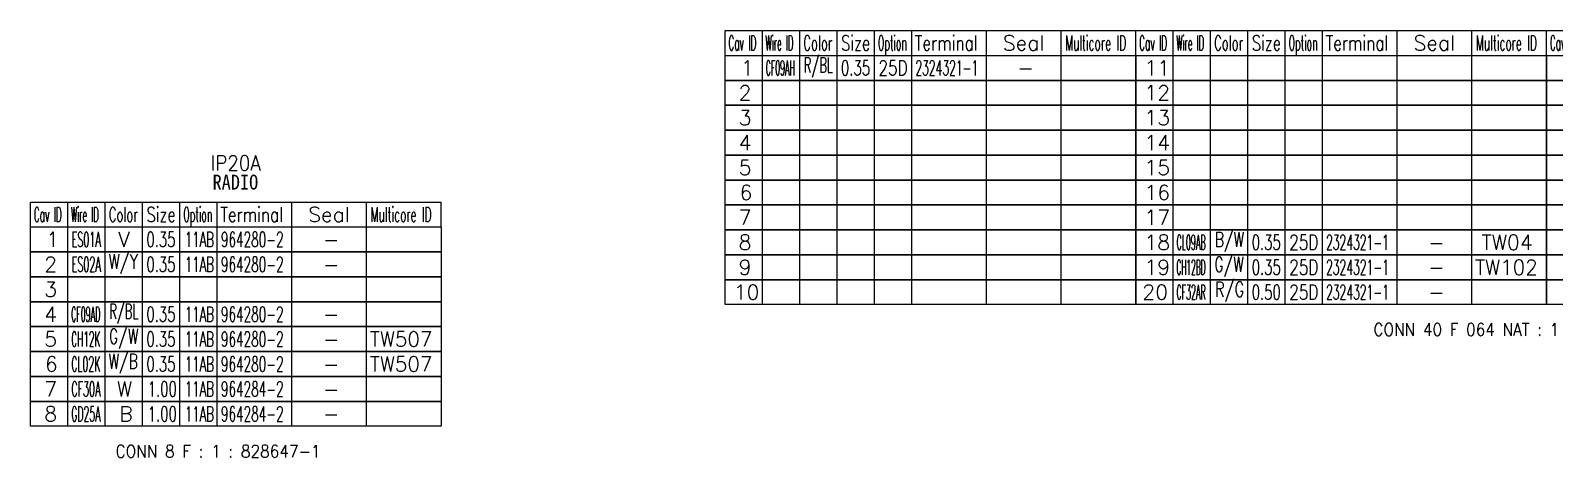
# Model space of a CAD drawing. Header units: inches. Extents: x 47316 to 59086, y 3141 to 11743.
# Drawn here: x 53766.8 to 54072.9, y 8419.6 to 8505.3 of the extents above; entities that cross this region are included whole.
import ezdxf

# ---------------------------------------------------------------- set-up
doc = ezdxf.new("R2010")
doc.units = ezdxf.units.IN
doc.header["$MEASUREMENT"] = 0
doc.styles.get("Standard").update_dxf_attribs({"font": ''})
doc.styles.get('Standard').set_extended_font_data('SimSun')

msp = doc.modelspace()

# ---------------------------------------------------------------- linework, layer by layer
at = {"color": 0, "linetype": 'Continuous', "lineweight": -2}
for p, q in [((53906.31, 8505.32), (54236.31, 8505.32)), ((53906.31, 8500.32), (53906.31, 8505.32)), ((53906.31, 8500.32), (54236.31, 8500.32)), ((53766.81, 8470.9), (53849.31, 8470.9)), ((53766.81, 8465.9), (53766.81, 8470.9)), ((53766.81, 8465.9), (53849.31, 8465.9))]:
    msp.add_line(p, q, dxfattribs=at)
at = {"color": 7, "linetype": 'Continuous', "lineweight": 15}
for p, q in [((53913.81, 8500.32), (53913.81, 8505.32)), ((53921.31, 8500.32), (53921.31, 8505.32)), ((53928.81, 8500.32), (53928.81, 8505.32)), ((53936.31, 8500.32), (53936.31, 8505.32)), ((53943.81, 8500.32), (53943.81, 8505.32)), ((53958.81, 8500.32), (53958.81, 8505.32)), ((53973.81, 8500.32), (53973.81, 8505.32)), ((53988.81, 8500.32), (53988.81, 8505.32)), ((53996.31, 8500.32), (53996.31, 8505.32)), ((54003.81, 8500.32), (54003.81, 8505.32)), ((54011.31, 8500.32), (54011.31, 8505.32)), ((54018.81, 8500.32), (54018.81, 8505.32)), ((54026.31, 8500.32), (54026.31, 8505.32)), ((54041.31, 8500.32), (54041.31, 8505.32)), ((54056.31, 8500.32), (54056.31, 8505.32)), ((54071.31, 8500.32), (54071.31, 8505.32)), ((53774.31, 8465.9), (53774.31, 8470.9)), ((53781.81, 8465.9), (53781.81, 8470.9)), ((53789.31, 8465.9), (53789.31, 8470.9)), ((53796.81, 8465.9), (53796.81, 8470.9)), ((53804.31, 8465.9), (53804.31, 8470.9)), ((53819.31, 8465.9), (53819.31, 8470.9)), ((53834.31, 8465.9), (53834.31, 8470.9)), ((53849.31, 8465.9), (53849.31, 8470.9))]:
    msp.add_line(p, q, dxfattribs=at)
at = {"color": 102, "linetype": 'Continuous', "lineweight": 15}
for p, q in [((53913.81, 8495.32), (53913.81, 8500.32)), ((53921.31, 8495.32), (53921.31, 8500.32)), ((53928.81, 8495.32), (53928.81, 8500.32)), ((53936.31, 8495.32), (53936.31, 8500.32)), ((53943.81, 8495.32), (53943.81, 8500.32)), ((53958.81, 8495.32), (53958.81, 8500.32)), ((53973.81, 8495.32), (53973.81, 8500.32)), ((53996.31, 8495.32), (53996.31, 8500.32)), ((54003.81, 8495.32), (54003.81, 8500.32)), ((54011.31, 8495.32), (54011.31, 8500.32)), ((54018.81, 8495.32), (54018.81, 8500.32)), ((54026.31, 8495.32), (54026.31, 8500.32)), ((54041.31, 8495.32), (54041.31, 8500.32)), ((54056.31, 8495.32), (54056.31, 8500.32)), ((53913.81, 8490.32), (53913.81, 8495.32)), ((53921.31, 8490.32), (53921.31, 8495.32)), ((53928.81, 8490.32), (53928.81, 8495.32)), ((53936.31, 8490.32), (53936.31, 8495.32)), ((53943.81, 8490.32), (53943.81, 8495.32)), ((53958.81, 8490.32), (53958.81, 8495.32)), ((53973.81, 8490.32), (53973.81, 8495.32)), ((53996.31, 8490.32), (53996.31, 8495.32)), ((54003.81, 8490.32), (54003.81, 8495.32)), ((54011.31, 8490.32), (54011.31, 8495.32)), ((54018.81, 8490.32), (54018.81, 8495.32)), ((54026.31, 8490.32), (54026.31, 8495.32)), ((54041.31, 8490.32), (54041.31, 8495.32)), ((54056.31, 8490.32), (54056.31, 8495.32)), ((53913.81, 8485.32), (53913.81, 8490.32)), ((53921.31, 8485.32), (53921.31, 8490.32)), ((53928.81, 8485.32), (53928.81, 8490.32)), ((53936.31, 8485.32), (53936.31, 8490.32)), ((53943.81, 8485.32), (53943.81, 8490.32)), ((53958.81, 8485.32), (53958.81, 8490.32)), ((53973.81, 8485.32), (53973.81, 8490.32)), ((53996.31, 8485.32), (53996.31, 8490.32)), ((54003.81, 8485.32), (54003.81, 8490.32)), ((54011.31, 8485.32), (54011.31, 8490.32)), ((54018.81, 8485.32), (54018.81, 8490.32)), ((54026.31, 8485.32), (54026.31, 8490.32)), ((54041.31, 8485.32), (54041.31, 8490.32)), ((54056.31, 8485.32), (54056.31, 8490.32)), ((53913.81, 8480.32), (53913.81, 8485.32)), ((53921.31, 8480.32), (53921.31, 8485.32)), ((53928.81, 8480.32), (53928.81, 8485.32)), ((53936.31, 8480.32), (53936.31, 8485.32)), ((53943.81, 8480.32), (53943.81, 8485.32)), ((53958.81, 8480.32), (53958.81, 8485.32)), ((53973.81, 8480.32), (53973.81, 8485.32)), ((53996.31, 8480.32), (53996.31, 8485.32)), ((54003.81, 8480.32), (54003.81, 8485.32)), ((54011.31, 8480.32), (54011.31, 8485.32)), ((54018.81, 8480.32), (54018.81, 8485.32)), ((54026.31, 8480.32), (54026.31, 8485.32)), ((54041.31, 8480.32), (54041.31, 8485.32)), ((54056.31, 8480.32), (54056.31, 8485.32)), ((53913.81, 8475.32), (53913.81, 8480.32)), ((53921.31, 8475.32), (53921.31, 8480.32)), ((53928.81, 8475.32), (53928.81, 8480.32)), ((53936.31, 8475.32), (53936.31, 8480.32)), ((53943.81, 8475.32), (53943.81, 8480.32)), ((53958.81, 8475.32), (53958.81, 8480.32)), ((53973.81, 8475.32), (53973.81, 8480.32)), ((53996.31, 8475.32), (53996.31, 8480.32)), ((54003.81, 8475.32), (54003.81, 8480.32)), ((54011.31, 8475.32), (54011.31, 8480.32)), ((54018.81, 8475.32), (54018.81, 8480.32)), ((54026.31, 8475.32), (54026.31, 8480.32)), ((54041.31, 8475.32), (54041.31, 8480.32)), ((54056.31, 8475.32), (54056.31, 8480.32)), ((53913.81, 8470.32), (53913.81, 8475.32)), ((53921.31, 8470.32), (53921.31, 8475.32)), ((53928.81, 8470.32), (53928.81, 8475.32)), ((53936.31, 8470.32), (53936.31, 8475.32)), ((53943.81, 8470.32), (53943.81, 8475.32)), ((53958.81, 8470.32), (53958.81, 8475.32)), ((53973.81, 8470.32), (53973.81, 8475.32)), ((53996.31, 8470.32), (53996.31, 8475.32)), ((54003.81, 8470.32), (54003.81, 8475.32)), ((54011.31, 8470.32), (54011.31, 8475.32)), ((54018.81, 8470.32), (54018.81, 8475.32)), ((54026.31, 8470.32), (54026.31, 8475.32)), ((54041.31, 8470.32), (54041.31, 8475.32)), ((54056.31, 8470.32), (54056.31, 8475.32)), ((53913.81, 8465.32), (53913.81, 8470.32)), ((53921.31, 8465.32), (53921.31, 8470.32)), ((53928.81, 8465.32), (53928.81, 8470.32)), ((53936.31, 8465.32), (53936.31, 8470.32)), ((53943.81, 8465.32), (53943.81, 8470.32)), ((53958.81, 8465.32), (53958.81, 8470.32)), ((53973.81, 8465.32), (53973.81, 8470.32)), ((53996.31, 8465.32), (53996.31, 8470.32)), ((54003.81, 8465.32), (54003.81, 8470.32)), ((54011.31, 8465.32), (54011.31, 8470.32)), ((54018.81, 8465.32), (54018.81, 8470.32)), ((54026.31, 8465.32), (54026.31, 8470.32)), ((54041.31, 8465.32), (54041.31, 8470.32)), ((54056.31, 8465.32), (54056.31, 8470.32)), ((53774.31, 8460.9), (53774.31, 8465.9)), ((53781.81, 8460.9), (53781.81, 8465.9)), ((53789.31, 8460.9), (53789.31, 8465.9)), ((53796.81, 8460.9), (53796.81, 8465.9)), ((53804.31, 8460.9), (53804.31, 8465.9)), ((53819.31, 8460.9), (53819.31, 8465.9)), ((53834.31, 8460.9), (53834.31, 8465.9)), ((53913.81, 8460.32), (53913.81, 8465.32)), ((53921.31, 8460.32), (53921.31, 8465.32)), ((53928.81, 8460.32), (53928.81, 8465.32)), ((53936.31, 8460.32), (53936.31, 8465.32)), ((53943.81, 8460.32), (53943.81, 8465.32)), ((53958.81, 8460.32), (53958.81, 8465.32)), ((53973.81, 8460.32), (53973.81, 8465.32)), ((53996.31, 8460.32), (53996.31, 8465.32)), ((54003.81, 8460.32), (54003.81, 8465.32)), ((54011.31, 8460.32), (54011.31, 8465.32)), ((54018.81, 8460.32), (54018.81, 8465.32)), ((54026.31, 8460.32), (54026.31, 8465.32)), ((54041.31, 8460.32), (54041.31, 8465.32)), ((54056.31, 8460.32), (54056.31, 8465.32)), ((53774.31, 8455.9), (53774.31, 8460.9)), ((53781.81, 8455.9), (53781.81, 8460.9)), ((53789.31, 8455.9), (53789.31, 8460.9)), ((53796.81, 8455.9), (53796.81, 8460.9)), ((53804.31, 8455.9), (53804.31, 8460.9)), ((53819.31, 8455.9), (53819.31, 8460.9)), ((53834.31, 8455.9), (53834.31, 8460.9)), ((53913.81, 8455.32), (53913.81, 8460.32)), ((53921.31, 8455.32), (53921.31, 8460.32)), ((53928.81, 8455.32), (53928.81, 8460.32)), ((53936.31, 8455.32), (53936.31, 8460.32)), ((53943.81, 8455.32), (53943.81, 8460.32)), ((53958.81, 8455.32), (53958.81, 8460.32)), ((53973.81, 8455.32), (53973.81, 8460.32)), ((53996.31, 8455.32), (53996.31, 8460.32)), ((54003.81, 8455.32), (54003.81, 8460.32)), ((54011.31, 8455.32), (54011.31, 8460.32)), ((54018.81, 8455.32), (54018.81, 8460.32)), ((54026.31, 8455.32), (54026.31, 8460.32)), ((54041.31, 8455.32), (54041.31, 8460.32)), ((54056.31, 8455.32), (54056.31, 8460.32)), ((53774.31, 8450.9), (53774.31, 8455.9)), ((53781.81, 8450.9), (53781.81, 8455.9)), ((53789.31, 8450.9), (53789.31, 8455.9)), ((53796.81, 8450.9), (53796.81, 8455.9)), ((53804.31, 8450.9), (53804.31, 8455.9)), ((53819.31, 8450.9), (53819.31, 8455.9)), ((53834.31, 8450.9), (53834.31, 8455.9)), ((53913.81, 8450.32), (53913.81, 8455.32)), ((53921.31, 8450.32), (53921.31, 8455.32)), ((53928.81, 8450.32), (53928.81, 8455.32)), ((53936.31, 8450.32), (53936.31, 8455.32)), ((53943.81, 8450.32), (53943.81, 8455.32)), ((53958.81, 8450.32), (53958.81, 8455.32)), ((53973.81, 8450.32), (53973.81, 8455.32)), ((53996.31, 8450.32), (53996.31, 8455.32)), ((54003.81, 8450.32), (54003.81, 8455.32)), ((54011.31, 8450.32), (54011.31, 8455.32)), ((54018.81, 8450.32), (54018.81, 8455.32)), ((54026.31, 8450.32), (54026.31, 8455.32)), ((54041.31, 8450.32), (54041.31, 8455.32)), ((54056.31, 8450.32), (54056.31, 8455.32)), ((53774.31, 8445.9), (53774.31, 8450.9)), ((53781.81, 8445.9), (53781.81, 8450.9)), ((53789.31, 8445.9), (53789.31, 8450.9)), ((53796.81, 8445.9), (53796.81, 8450.9)), ((53804.31, 8445.9), (53804.31, 8450.9)), ((53819.31, 8445.9), (53819.31, 8450.9)), ((53834.31, 8445.9), (53834.31, 8450.9)), ((53774.31, 8440.9), (53774.31, 8445.9)), ((53781.81, 8440.9), (53781.81, 8445.9)), ((53789.31, 8440.9), (53789.31, 8445.9)), ((53796.81, 8440.9), (53796.81, 8445.9)), ((53804.31, 8440.9), (53804.31, 8445.9)), ((53819.31, 8440.9), (53819.31, 8445.9)), ((53834.31, 8440.9), (53834.31, 8445.9)), ((53774.31, 8435.9), (53774.31, 8440.9)), ((53781.81, 8435.9), (53781.81, 8440.9)), ((53789.31, 8435.9), (53789.31, 8440.9)), ((53796.81, 8435.9), (53796.81, 8440.9)), ((53804.31, 8435.9), (53804.31, 8440.9)), ((53819.31, 8435.9), (53819.31, 8440.9)), ((53834.31, 8435.9), (53834.31, 8440.9)), ((53774.31, 8430.9), (53774.31, 8435.9)), ((53781.81, 8430.9), (53781.81, 8435.9)), ((53789.31, 8430.9), (53789.31, 8435.9)), ((53796.81, 8430.9), (53796.81, 8435.9)), ((53804.31, 8430.9), (53804.31, 8435.9)), ((53819.31, 8430.9), (53819.31, 8435.9)), ((53834.31, 8430.9), (53834.31, 8435.9)), ((53774.31, 8425.9), (53774.31, 8430.9)), ((53781.81, 8425.9), (53781.81, 8430.9)), ((53789.31, 8425.9), (53789.31, 8430.9)), ((53796.81, 8425.9), (53796.81, 8430.9)), ((53804.31, 8425.9), (53804.31, 8430.9)), ((53819.31, 8425.9), (53819.31, 8430.9)), ((53834.31, 8425.9), (53834.31, 8430.9))]:
    msp.add_line(p, q, dxfattribs=at)
at = {"color": 0, "linetype": 'Continuous', "lineweight": -2}
for points in [[(53906.31, 8495.32), (53906.31, 8500.32), (53988.81, 8500.32), (53988.81, 8495.32)], [(53988.81, 8495.32), (53988.81, 8500.32), (54071.31, 8500.32), (54071.31, 8495.32)], [(54071.31, 8495.32), (54071.31, 8500.32), (54153.81, 8500.32), (54153.81, 8495.32)], [(53906.31, 8490.32), (53906.31, 8495.32), (53988.81, 8495.32), (53988.81, 8490.32)], [(53988.81, 8490.32), (53988.81, 8495.32), (54071.31, 8495.32), (54071.31, 8490.32)], [(54071.31, 8490.32), (54071.31, 8495.32), (54153.81, 8495.32), (54153.81, 8490.32)], [(53906.31, 8485.32), (53906.31, 8490.32), (53988.81, 8490.32), (53988.81, 8485.32)], [(53988.81, 8485.32), (53988.81, 8490.32), (54071.31, 8490.32), (54071.31, 8485.32)], [(54071.31, 8485.32), (54071.31, 8490.32), (54153.81, 8490.32), (54153.81, 8485.32)], [(53906.31, 8480.32), (53906.31, 8485.32), (53988.81, 8485.32), (53988.81, 8480.32)], [(53988.81, 8480.32), (53988.81, 8485.32), (54071.31, 8485.32), (54071.31, 8480.32)], [(54071.31, 8480.32), (54071.31, 8485.32), (54153.81, 8485.32), (54153.81, 8480.32)], [(53906.31, 8475.32), (53906.31, 8480.32), (53988.81, 8480.32), (53988.81, 8475.32)], [(53988.81, 8475.32), (53988.81, 8480.32), (54071.31, 8480.32), (54071.31, 8475.32)], [(54071.31, 8475.32), (54071.31, 8480.32), (54153.81, 8480.32), (54153.81, 8475.32)], [(53906.31, 8470.32), (53906.31, 8475.32), (53988.81, 8475.32), (53988.81, 8470.32)], [(53988.81, 8470.32), (53988.81, 8475.32), (54071.31, 8475.32), (54071.31, 8470.32)], [(54071.31, 8470.32), (54071.31, 8475.32), (54153.81, 8475.32), (54153.81, 8470.32)], [(53906.31, 8465.32), (53906.31, 8470.32), (53988.81, 8470.32), (53988.81, 8465.32)], [(53988.81, 8465.32), (53988.81, 8470.32), (54071.31, 8470.32), (54071.31, 8465.32)], [(54071.31, 8465.32), (54071.31, 8470.32), (54153.81, 8470.32), (54153.81, 8465.32)], [(53766.81, 8460.9), (53766.81, 8465.9), (53849.31, 8465.9), (53849.31, 8460.9)], [(53906.31, 8460.32), (53906.31, 8465.32), (53988.81, 8465.32), (53988.81, 8460.32)], [(53988.81, 8460.32), (53988.81, 8465.32), (54071.31, 8465.32), (54071.31, 8460.32)], [(54071.31, 8460.32), (54071.31, 8465.32), (54153.81, 8465.32), (54153.81, 8460.32)], [(53766.81, 8455.9), (53766.81, 8460.9), (53849.31, 8460.9), (53849.31, 8455.9)], [(53906.31, 8455.32), (53906.31, 8460.32), (53988.81, 8460.32), (53988.81, 8455.32)], [(53988.81, 8455.32), (53988.81, 8460.32), (54071.31, 8460.32), (54071.31, 8455.32)], [(54071.31, 8455.32), (54071.31, 8460.32), (54153.81, 8460.32), (54153.81, 8455.32)], [(53766.81, 8450.9), (53766.81, 8455.9), (53849.31, 8455.9), (53849.31, 8450.9)], [(53906.31, 8450.32), (53906.31, 8455.32), (53988.81, 8455.32), (53988.81, 8450.32)], [(53988.81, 8450.32), (53988.81, 8455.32), (54071.31, 8455.32), (54071.31, 8450.32)], [(54071.31, 8450.32), (54071.31, 8455.32), (54153.81, 8455.32), (54153.81, 8450.32)], [(53766.81, 8445.9), (53766.81, 8450.9), (53849.31, 8450.9), (53849.31, 8445.9)], [(53766.81, 8440.9), (53766.81, 8445.9), (53849.31, 8445.9), (53849.31, 8440.9)], [(53766.81, 8435.9), (53766.81, 8440.9), (53849.31, 8440.9), (53849.31, 8435.9)], [(53766.81, 8430.9), (53766.81, 8435.9), (53849.31, 8435.9), (53849.31, 8430.9)], [(53766.81, 8425.9), (53766.81, 8430.9), (53849.31, 8430.9), (53849.31, 8425.9)]]:
    msp.add_lwpolyline(points, close=True, dxfattribs=at)

# ---------------------------------------------------------------- texts
at = {"color": 7, "linetype": 'Continuous', "lineweight": 15, "char_height": 3, "attachment_point": 1}
for s, insert, width in [('\\Fromans.shx;\\W0.4292452830;\\T1.0000000000;\\o\\lCav ID', (53907, 8504.32), 6.5), ('\\Fromans.shx;\\W0.4026548673;\\T1.0000000000;\\o\\lWire ID', (53914.43, 8504.32), 6.5), ('\\Fromans.shx;\\W0.5687500000;\\T1.0000000000;\\o\\lColor', (53922.06, 8504.32), 6.5), ('\\Fromans.shx;\\W0.7222222222;\\T1.0000000000;\\o\\lSize', (53929.62, 8504.32), 6.5), ('\\Fromans.shx;\\W0.4595959596;\\T1.0000000000;\\o\\lOption', (53937.01, 8504.32), 6.5), ('\\Fromans.shx;\\W0.7480916031;\\T1.0000000000;\\o\\lTerminal', (53944.42, 8504.32), 14), ('\\Fromans.shx;\\W1.0000000000;\\T1.0000000000;\\o\\lSeal', (53962.1, 8504.32), 9.2857), ('\\Fromans.shx;\\W0.5185185185;\\T1.0000000000;\\o\\lMulticore ID', (53974.61, 8504.32), 14), ('\\Fromans.shx;\\W0.4292452830;\\T1.0000000000;\\o\\lCav ID', (53989.5, 8504.32), 6.5), ('\\Fromans.shx;\\W0.4026548673;\\T1.0000000000;\\o\\lWire ID', (53996.93, 8504.32), 6.5), ('\\Fromans.shx;\\W0.5687500000;\\T1.0000000000;\\o\\lColor', (54004.56, 8504.32), 6.5), ('\\Fromans.shx;\\W0.7222222222;\\T1.0000000000;\\o\\lSize', (54012.12, 8504.32), 6.5), ('\\Fromans.shx;\\W0.4595959596;\\T1.0000000000;\\o\\lOption', (54019.51, 8504.32), 6.5), ('\\Fromans.shx;\\W0.7480916031;\\T1.0000000000;\\o\\lTerminal', (54026.92, 8504.32), 14), ('\\Fromans.shx;\\W1.0000000000;\\T1.0000000000;\\o\\lSeal', (54044.6, 8504.32), 9.2857), ('\\Fromans.shx;\\W0.5185185185;\\T1.0000000000;\\o\\lMulticore ID', (54057.11, 8504.32), 14), ('\\Fromans.shx;\\W0.4292452830;\\T1.0000000000;\\o\\lCav ID', (54072, 8504.32), 6.5), ('\\Fromans.shx;\\W1.0000000000;\\T1.0000000000;\\o\\l1', (53909.49, 8499.32), 2.8571), ('\\Fromans.shx;\\W1.0000000000;\\T1.0000000000;\\o\\l11', (53990.56, 8499.32), 5.7143), ('\\Fromans.shx;\\W1.0000000000;\\T1.0000000000;\\o\\l2', (53909.06, 8494.32), 2.8571), ('\\Fromans.shx;\\W1.0000000000;\\T1.0000000000;\\o\\l12', (53990.56, 8494.32), 5.7143), ('\\Fromans.shx;\\W1.0000000000;\\T1.0000000000;\\o\\l3', (53909.06, 8489.32), 2.8571), ('\\Fromans.shx;\\W1.0000000000;\\T1.0000000000;\\o\\l13', (53990.56, 8489.32), 5.7143), ('\\Fromans.shx;\\W1.0000000000;\\T1.0000000000;\\o\\l4', (53909.06, 8484.32), 2.8571), ('\\Fromans.shx;\\W1.0000000000;\\T1.0000000000;\\o\\l14', (53990.56, 8484.32), 5.7143), ('\\Fromans.shx;\\W1.0000000000;\\T1.0000000000;\\o\\l5', (53909.06, 8479.32), 2.8571), ('\\Fromans.shx;\\W1.0000000000;\\T1.0000000000;\\o\\l15', (53990.56, 8479.32), 5.7143), ('\\Fromans.shx;\\W1.0000000000;\\T1.0000000000;\\o\\l6', (53909.21, 8474.32), 2.8571), ('\\Fromans.shx;\\W1.0000000000;\\T1.0000000000;\\o\\l16', (53990.56, 8474.32), 5.7143), ('\\Fromans.shx;\\W0.4292452830;\\T1.0000000000;\\o\\lCav ID', (53767.49, 8469.9), 6.5), ('\\Fromans.shx;\\W0.4026548673;\\T1.0000000000;\\o\\lWire ID', (53774.92, 8469.9), 6.5), ('\\Fromans.shx;\\W0.5687500000;\\T1.0000000000;\\o\\lColor', (53782.55, 8469.9), 6.5), ('\\Fromans.shx;\\W0.7222222222;\\T1.0000000000;\\o\\lSize', (53790.12, 8469.9), 6.5), ('\\Fromans.shx;\\W0.4595959596;\\T1.0000000000;\\o\\lOption', (53797.5, 8469.9), 6.5), ('\\Fromans.shx;\\W0.7480916031;\\T1.0000000000;\\o\\lTerminal', (53804.91, 8469.9), 14), ('\\Fromans.shx;\\W1.0000000000;\\T1.0000000000;\\o\\lSeal', (53822.59, 8469.9), 9.2857), ('\\Fromans.shx;\\W0.5185185185;\\T1.0000000000;\\o\\lMulticore ID', (53835.1, 8469.9), 14), ('\\Fromans.shx;\\W1.0000000000;\\T1.0000000000;\\o\\l7', (53909.06, 8469.32), 2.8571), ('\\Fromans.shx;\\W1.0000000000;\\T1.0000000000;\\o\\l17', (53990.56, 8469.32), 5.7143), ('\\Fromans.shx;\\W1.0000000000;\\T1.0000000000;\\o\\l1', (53769.98, 8464.9), 2.8571), ('\\Fromans.shx;\\W1.0000000000;\\T1.0000000000;\\o\\l8', (53909.06, 8464.32), 2.8571), ('\\Fromans.shx;\\W1.0000000000;\\T1.0000000000;\\o\\l18', (53990.56, 8464.32), 5.7143), ('\\Fromans.shx;\\W1.0000000000;\\T1.0000000000;\\o\\l2', (53769.56, 8459.9), 2.8571), ('\\Fromans.shx;\\W1.0000000000;\\T1.0000000000;\\o\\l9', (53909.06, 8459.32), 2.8571), ('\\Fromans.shx;\\W1.0000000000;\\T1.0000000000;\\o\\l19', (53990.56, 8459.32), 5.7143), ('\\Fromans.shx;\\W1.0000000000;\\T1.0000000000;\\o\\l3', (53769.56, 8454.9), 2.8571), ('\\Fromans.shx;\\W1.0000000000;\\T1.0000000000;\\o\\l10', (53908.06, 8454.32), 5.7143), ('\\Fromans.shx;\\W1.0000000000;\\T1.0000000000;\\o\\l20', (53990.14, 8454.32), 5.7143), ('\\Fromans.shx;\\W1.0000000000;\\T1.0000000000;\\o\\l4', (53769.56, 8449.9), 2.8571), ('\\Fromans.shx;\\W1.0000000000;\\T1.0000000000;\\o\\l5', (53769.56, 8444.9), 2.8571), ('\\Fromans.shx;\\W1.0000000000;\\T1.0000000000;\\o\\l6', (53769.7, 8439.9), 2.8571), ('\\Fromans.shx;\\W1.0000000000;\\T1.0000000000;\\o\\l7', (53769.56, 8434.9), 2.8571), ('\\Fromans.shx;\\W1.0000000000;\\T1.0000000000;\\o\\l8', (53769.56, 8429.9), 2.8571)]:
    msp.add_mtext(s, dxfattribs=dict(at, insert=insert, width=width))
at = {"color": 21, "linetype": 'Continuous', "lineweight": 15, "char_height": 3, "attachment_point": 1}
for s, insert, width in [('\\Fromans.shx;\\W0.3823529412;\\T1.0000000000;\\o\\lCF09AH', (53914.48, 8499.32), 6.5), ('\\Fromans.shx;\\W0.6500000000;\\T1.0000000000;\\o\\l0.35', (53929.59, 8499.32), 6.5), ('\\Fromans.shx;\\W0.5268817204;\\T1.0000000000;\\o\\l2324321-1', (53944.54, 8499.32), 14), ('\\Fromans.shx;\\W0.4690721649;\\T1.0000000000;\\o\\lES01A', (53775.07, 8464.9), 6.5), ('\\Fromans.shx;\\W0.6500000000;\\T1.0000000000;\\o\\l0.35', (53790.08, 8464.9), 6.5), ('\\Fromans.shx;\\W0.5903614458;\\T1.0000000000;\\o\\l964280-2', (53805.06, 8464.9), 14), ('\\Fromans.shx;\\W0.3888888889;\\T1.0000000000;\\o\\lCL09AB', (53996.98, 8464.32), 6.5), ('\\Fromans.shx;\\W0.6500000000;\\T1.0000000000;\\o\\l0.35', (54012.09, 8464.32), 6.5), ('\\Fromans.shx;\\W0.5268817204;\\T1.0000000000;\\o\\l2324321-1', (54027.04, 8464.32), 14), ('\\Fromans.shx;\\W1.0000000000;\\T1.0000000000;\\o\\lTW04', (54058.24, 8464.32), 11.4286), ('\\Fromans.shx;\\W0.4690721649;\\T1.0000000000;\\o\\lES02A', (53775.07, 8459.9), 6.5), ('\\Fromans.shx;\\W0.6500000000;\\T1.0000000000;\\o\\l0.35', (53790.08, 8459.9), 6.5), ('\\Fromans.shx;\\W0.5903614458;\\T1.0000000000;\\o\\l964280-2', (53805.06, 8459.9), 14), ('\\Fromans.shx;\\W0.3640000000;\\T1.0000000000;\\o\\lCH12BD', (53996.97, 8459.32), 6.5), ('\\Fromans.shx;\\W0.6500000000;\\T1.0000000000;\\o\\l0.35', (54012.09, 8459.32), 6.5), ('\\Fromans.shx;\\W0.5268817204;\\T1.0000000000;\\o\\l2324321-1', (54027.04, 8459.32), 14), ('\\Fromans.shx;\\W0.9800000000;\\T1.0000000000;\\o\\lTW102', (54056.95, 8459.32), 14), ('\\Fromans.shx;\\W0.3855932203;\\T1.0000000000;\\o\\lCF32AR', (53996.98, 8454.32), 6.5), ('\\Fromans.shx;\\W0.6500000000;\\T1.0000000000;\\o\\l0.50', (54012.09, 8454.32), 6.5), ('\\Fromans.shx;\\W0.5268817204;\\T1.0000000000;\\o\\l2324321-1', (54027.04, 8454.32), 14), ('\\Fromans.shx;\\W0.3855932203;\\T1.0000000000;\\o\\lCF09AD', (53774.97, 8449.9), 6.5), ('\\Fromans.shx;\\W0.6500000000;\\T1.0000000000;\\o\\l0.35', (53790.08, 8449.9), 6.5), ('\\Fromans.shx;\\W0.5903614458;\\T1.0000000000;\\o\\l964280-2', (53805.06, 8449.9), 14), ('\\Fromans.shx;\\W0.4375000000;\\T1.0000000000;\\o\\lCH12K', (53774.99, 8444.9), 6.5), ('\\Fromans.shx;\\W0.6500000000;\\T1.0000000000;\\o\\l0.35', (53790.08, 8444.9), 6.5), ('\\Fromans.shx;\\W0.5903614458;\\T1.0000000000;\\o\\l964280-2', (53805.06, 8444.9), 14), ('\\Fromans.shx;\\W0.9800000000;\\T1.0000000000;\\o\\lTW507', (53834.95, 8444.9), 14), ('\\Fromans.shx;\\W0.4595959596;\\T1.0000000000;\\o\\lCL02K', (53775, 8439.9), 6.5), ('\\Fromans.shx;\\W0.6500000000;\\T1.0000000000;\\o\\l0.35', (53790.08, 8439.9), 6.5), ('\\Fromans.shx;\\W0.5903614458;\\T1.0000000000;\\o\\l964280-2', (53805.06, 8439.9), 14), ('\\Fromans.shx;\\W0.9800000000;\\T1.0000000000;\\o\\lTW507', (53834.95, 8439.9), 14), ('\\Fromans.shx;\\W0.4690721649;\\T1.0000000000;\\o\\lCF30A', (53775.01, 8434.9), 6.5), ('\\Fromans.shx;\\W0.6500000000;\\T1.0000000000;\\o\\l1.00', (53790.36, 8434.9), 6.5), ('\\Fromans.shx;\\W0.5903614458;\\T1.0000000000;\\o\\l964284-2', (53805.06, 8434.9), 14), ('\\Fromans.shx;\\W0.4550000000;\\T1.0000000000;\\o\\lGD25A', (53775, 8429.9), 6.5), ('\\Fromans.shx;\\W0.6500000000;\\T1.0000000000;\\o\\l1.00', (53790.36, 8429.9), 6.5), ('\\Fromans.shx;\\W0.5903614458;\\T1.0000000000;\\o\\l964284-2', (53805.06, 8429.9), 14)]:
    msp.add_mtext(s, dxfattribs=dict(at, insert=insert, width=width))
at = {"color": 140, "linetype": 'Continuous', "lineweight": 15, "char_height": 3, "attachment_point": 1}
for s, insert, width in [('\\Fromans.shx;\\W0.5617283951;\\T1.0000000000;\\o\\lR/BL', (53922.14, 8499.89), 6.5), ('\\Fromans.shx;\\W0.7459016393;\\T1.0000000000;\\o\\l25D', (53937.13, 8499.32), 6.5), ('\\Fromans.shx;\\W1.0000000000;\\T1.0000000000;\\o\\l-', (53965.03, 8499.32), 3.7143), ('\\Fromans.shx;\\W1.0000000000;\\T1.0000000000;\\o\\lV', (53784.41, 8464.9), 2.5714), ('\\Fromans.shx;\\W0.5759493671;\\T1.0000000000;\\o\\l11AB', (53797.8, 8464.9), 6.5), ('\\Fromans.shx;\\W0.6791044776;\\T1.0000000000;\\o\\lB/W', (54004.7, 8464.89), 6.5), ('\\Fromans.shx;\\W0.7459016393;\\T1.0000000000;\\o\\l25D', (54019.63, 8464.32), 6.5), ('\\Fromans.shx;\\W0.7109375000;\\T1.0000000000;\\o\\lW/Y', (53782.51, 8460.47), 6.5), ('\\Fromans.shx;\\W1.0000000000;\\T1.0000000000;\\o\\l-', (53825.52, 8464.9), 3.7143), ('\\Fromans.shx;\\W1.0000000000;\\T1.0000000000;\\o\\l-', (54047.53, 8464.32), 3.7143), ('\\Fromans.shx;\\W0.5759493671;\\T1.0000000000;\\o\\l11AB', (53797.8, 8459.9), 6.5), ('\\Fromans.shx;\\W1.0000000000;\\T1.0000000000;\\o\\l-', (53825.52, 8459.9), 3.7143), ('\\Fromans.shx;\\W0.6791044776;\\T1.0000000000;\\o\\lG/W', (54004.61, 8459.89), 6.5), ('\\Fromans.shx;\\W0.7459016393;\\T1.0000000000;\\o\\l25D', (54019.63, 8459.32), 6.5), ('\\Fromans.shx;\\W0.7109375000;\\T1.0000000000;\\o\\lR/G', (54004.72, 8454.89), 6.5), ('\\Fromans.shx;\\W1.0000000000;\\T1.0000000000;\\o\\l-', (54047.53, 8459.32), 3.7143), ('\\Fromans.shx;\\W0.7459016393;\\T1.0000000000;\\o\\l25D', (54019.63, 8454.32), 6.5), ('\\Fromans.shx;\\W1.0000000000;\\T1.0000000000;\\o\\l-', (54047.53, 8454.32), 3.7143), ('\\Fromans.shx;\\W0.5617283951;\\T1.0000000000;\\o\\lR/BL', (53782.63, 8450.47), 6.5), ('\\Fromans.shx;\\W0.5759493671;\\T1.0000000000;\\o\\l11AB', (53797.8, 8449.9), 6.5), ('\\Fromans.shx;\\W0.6791044776;\\T1.0000000000;\\o\\lG/W', (53782.6, 8445.47), 6.5), ('\\Fromans.shx;\\W1.0000000000;\\T1.0000000000;\\o\\l-', (53825.52, 8449.9), 3.7143), ('\\Fromans.shx;\\W0.5759493671;\\T1.0000000000;\\o\\l11AB', (53797.8, 8444.9), 6.5), ('\\Fromans.shx;\\W1.0000000000;\\T1.0000000000;\\o\\l-', (53825.52, 8444.9), 3.7143), ('\\Fromans.shx;\\W0.6791044776;\\T1.0000000000;\\o\\lW/B', (53782.5, 8440.47), 6.5), ('\\Fromans.shx;\\W0.5759493671;\\T1.0000000000;\\o\\l11AB', (53797.8, 8439.9), 6.5), ('\\Fromans.shx;\\W1.0000000000;\\T1.0000000000;\\o\\l-', (53825.52, 8439.9), 3.7143), ('\\Fromans.shx;\\W1.0000000000;\\T1.0000000000;\\o\\lW', (53784.13, 8434.9), 3.4286), ('\\Fromans.shx;\\W0.5759493671;\\T1.0000000000;\\o\\l11AB', (53797.8, 8434.9), 6.5), ('\\Fromans.shx;\\W1.0000000000;\\T1.0000000000;\\o\\l-', (53825.52, 8434.9), 3.7143), ('\\Fromans.shx;\\W1.0000000000;\\T1.0000000000;\\o\\lB', (53784.63, 8429.9), 3), ('\\Fromans.shx;\\W0.5759493671;\\T1.0000000000;\\o\\l11AB', (53797.8, 8429.9), 6.5), ('\\Fromans.shx;\\W1.0000000000;\\T1.0000000000;\\o\\l-', (53825.52, 8429.9), 3.7143)]:
    msp.add_mtext(s, dxfattribs=dict(at, insert=insert, width=width))
at = {"color": 6, "linetype": 'Continuous', "lineweight": 20, "char_height": 3, "attachment_point": 1}
for s, insert, width in [('\\Fromans.shx;\\W0.9000000000;\\T1.0000000000;\\o\\lIP20A', (53802.98, 8480.22), 11.1857), ('\\f黑体|b0|i0|c1|p0;\\W0.9000000000;\\T1.0000000000;\\o\\lRADIO', (53803.37, 8476.4), 9.7079)]:
    msp.add_mtext(s, dxfattribs=dict(at, insert=insert, width=width))
at = {"color": 42, "linetype": 'Continuous', "lineweight": 15, "char_height": 2.5, "attachment_point": 1}
for s, insert, width in [('\\Fromans.shx;\\W0.9000000000;\\T1.0000000000;\\o\\lCONN 40 F 064 NAT : 1 : 1318389-1', (54036.55, 8446.57), 70.1786), ('\\Fromans.shx;\\W0.9000000000;\\T1.0000000000;\\o\\lCONN 8 F : 1 : 828647-1', (53783.9, 8422.15), 48.9643)]:
    msp.add_mtext(s, dxfattribs=dict(at, insert=insert, width=width))

doc.saveas('drawing.dxf')
